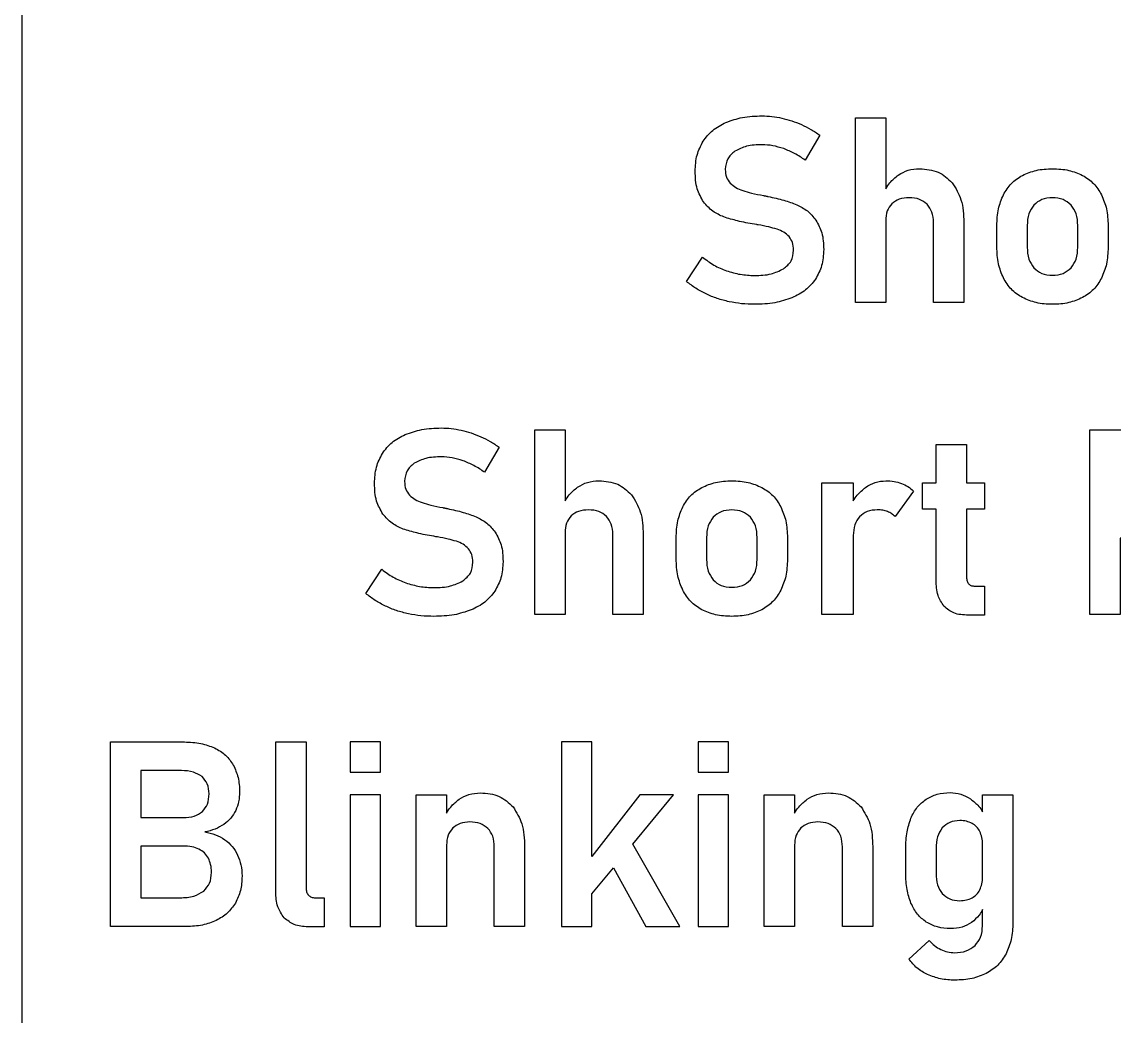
# Model space of a CAD drawing. Extents: x -56 to 56, y -81 to 81.
# Drawn here: x -55.68 to -30.53, y 34.9 to 57.79 of the extents above; entities that cross this region are included whole.
import ezdxf

# ---------------------------------------------------------------- set-up
doc = ezdxf.new("R2010")
doc.units = 0
doc.layers.get('0').update_dxf_attribs({"linetype": 'CONTINUOUS'})

msp = doc.modelspace()

# ---------------------------------------------------------------- linework, layer by layer
at = {"color": 7}
for points in [[(-55.677105, 69.950583), (-55.677105, -69.92617)], [(-35.78886, 53.209499), (-35.78886, 51.327108), (-36.48745, 51.327108), (-36.48745, 55.577106), (-35.78886, 55.577106), (-35.78886, 53.945374)], [(-37.302959, 55.176661), (-37.642024, 54.600835)], [(-40.176241, 54.343612), (-40.176241, 54.346547)], [(-39.483496, 54.393303), (-39.483496, 54.390368)], [(-38.761523, 53.118889), (-38.814135, 53.127666)], [(-33.991231, 53.16858), (-33.991231, 51.327108), (-34.689821, 51.327108), (-34.689821, 53.165656)], [(-33.23126, 52.604446), (-33.23126, 53.098428)], [(-32.53267, 53.098428), (-32.53267, 52.595677)], [(-31.369327, 52.595677), (-31.369327, 53.098428)], [(-30.670737, 53.098428), (-30.670737, 52.595677)], [(-40.377926, 51.809397), (-40.006707, 52.367684)], [(-37.910937, 52.528449), (-37.910937, 52.531384)], [(-37.218194, 52.54891), (-37.218194, 52.543068)], [(-43.170825, 46.024838), (-43.170825, 44.142444), (-43.869415, 44.142444), (-43.869415, 48.392443), (-43.170825, 48.392443), (-43.170825, 46.760707)], [(-28.931943, 45.948757), (-27.933373, 44.142444), (-28.772268, 44.142444), (-29.704899, 45.896227), (-30.391594, 45.896227), (-30.391594, 44.142444), (-31.090184, 44.142444), (-31.090184, 48.395366), (-29.315938, 48.395366)], [(-34.629903, 44.931645), (-34.629903, 46.565587), (-34.942659, 46.565587), (-34.942659, 47.176488), (-34.629903, 47.176488), (-34.629903, 48.059226), (-33.931312, 48.059226), (-33.931312, 47.176488), (-33.516248, 47.176488), (-33.516248, 46.565587), (-33.931312, 46.565587), (-33.931312, 45.028105)], [(-44.684922, 47.991997), (-45.023986, 47.416171)], [(-47.558204, 47.158951), (-47.558204, 47.161886)], [(-46.865458, 47.208642), (-46.865458, 47.205707)], [(-36.535679, 45.960531), (-36.535679, 44.142444), (-37.263499, 44.142444), (-37.263499, 47.176488), (-36.535679, 47.176488), (-36.535679, 46.756017)], [(-35.147267, 46.983572), (-35.574021, 46.396056)], [(-46.143486, 45.934228), (-46.1961, 45.943005)], [(-41.373196, 45.983916), (-41.373196, 44.142444), (-42.071787, 44.142444), (-42.071787, 45.980992)], [(-40.613223, 45.419785), (-40.613223, 45.913767)], [(-39.914635, 45.913767), (-39.914635, 45.411013)], [(-38.75129, 45.411013), (-38.75129, 45.913767)], [(-38.0527, 45.913767), (-38.0527, 45.411013)], [(-45.292902, 45.343785), (-45.292902, 45.34672)], [(-44.600156, 45.364246), (-44.600156, 45.358404)], [(-47.759888, 44.624734), (-47.38867, 45.183023)], [(-33.758855, 44.797188), (-33.516248, 44.797188), (-33.516248, 44.127831), (-33.89039, 44.127831)], [(-51.885664, 36.95778), (-53.639446, 36.95778), (-53.639446, 41.207784), (-51.935355, 41.207784)], [(-49.833739, 37.755755), (-49.833739, 41.207784), (-49.135149, 41.207784), (-49.135149, 37.85221)], [(-52.002583, 40.547193), (-52.940856, 40.547193), (-52.940856, 39.465692), (-51.961661, 39.465692)], [(-45.89942, 38.834332), (-45.89942, 36.95778), (-46.59801, 36.95778), (-46.59801, 39.991824), (-45.89942, 39.991824), (-45.89942, 39.571384)], [(-37.887554, 38.834332), (-37.887554, 36.95778), (-38.586145, 36.95778), (-38.586145, 39.991824), (-37.887554, 39.991824), (-37.887554, 39.571384)], [(-33.561556, 39.601861), (-33.561556, 39.991824), (-32.862966, 39.991824), (-32.862966, 37.048396)], [(-51.961661, 38.810947), (-52.940856, 38.810947), (-52.940856, 37.621296), (-52.034736, 37.621296)], [(-44.101791, 38.799255), (-44.101791, 36.95778), (-44.800382, 36.95778), (-44.800382, 38.796331)], [(-36.089926, 38.799255), (-36.089926, 36.95778), (-36.788516, 36.95778), (-36.788516, 38.796331)], [(-35.329955, 38.182503), (-35.329955, 38.761256)], [(-34.631365, 38.755409), (-34.631365, 38.182503)], [(-33.561556, 38.100665), (-33.561556, 38.848946)], [(-51.312761, 38.202964), (-51.312761, 38.211742)], [(-50.608326, 38.124049), (-50.608326, 38.115272)], [(-48.921772, 37.621296), (-48.714239, 37.621296), (-48.714239, 36.951935), (-49.094226, 36.951935)], [(-33.561556, 36.97532), (-33.561556, 37.347955)], [(-35.256882, 36.209499), (-34.786282, 36.639177)]]:
    msp.add_lwpolyline(points, dxfattribs=at)
for points in [[(-47.422288, 40.509194), (-47.422288, 41.207784), (-48.120879, 41.207784), (-48.120879, 40.509194), (-47.422288, 40.509194), (-47.422288, 40.509194)], [(-40.526998, 36.95778), (-41.612436, 38.85393), (-40.676068, 39.991824), (-41.450655, 39.991824), (-42.555538, 38.572193), (-42.555538, 41.207784), (-43.254128, 41.207784), (-43.254128, 36.95778), (-42.555538, 36.95778), (-42.555538, 37.707851), (-42.057642, 38.312907), (-41.313275, 36.95778), (-40.526998, 36.95778), (-40.526998, 36.95778)], [(-39.410423, 40.509194), (-39.410423, 41.207784), (-40.109013, 41.207784), (-40.109013, 40.509194), (-39.410423, 40.509194), (-39.410423, 40.509194)], [(-47.422288, 36.95778), (-47.422288, 39.991824), (-48.120879, 39.991824), (-48.120879, 36.95778), (-47.422288, 36.95778), (-47.422288, 36.95778)], [(-39.410423, 36.95778), (-39.410423, 39.991824), (-40.109013, 39.991824), (-40.109013, 36.95778), (-39.410423, 36.95778), (-39.410423, 36.95778)]]:
    msp.add_lwpolyline(points, close=True, dxfattribs=at)
for points in [[(-39.468879, 55.47188), (-39.343367, 55.515308), (-39.217854, 55.558736), (-39.088895, 55.583682)], [(-39.088895, 55.583682), (-38.941838, 55.612127), (-38.790296, 55.616541), (-38.638757, 55.620952)], [(-38.638757, 55.620952), (-38.562407, 55.618695), (-38.48606, 55.61655), (-38.410402, 55.608168)], [(-38.410402, 55.608168), (-38.333564, 55.599645), (-38.257438, 55.584715), (-38.181311, 55.569802)], [(-39.772869, 55.288466), (-39.683402, 55.363811), (-39.576141, 55.417846), (-39.468879, 55.47188)], [(-38.181311, 55.5698), (-38.104837, 55.550665), (-38.028364, 55.531542), (-37.953688, 55.506957)], [(-37.953688, 55.506957), (-37.87779, 55.481981), (-37.803751, 55.451348), (-37.729713, 55.420727)], [(-37.729713, 55.420727), (-37.656098, 55.385867), (-37.582483, 55.351007), (-37.51195, 55.310753)], [(-39.995015, 55.036357), (-39.92628, 55.126756), (-39.857545, 55.217154), (-39.772869, 55.288466)], [(-37.51195, 55.310753), (-37.440159, 55.26978), (-37.371559, 55.223219), (-37.302959, 55.176661)], [(-40.130933, 54.720675), (-40.100668, 54.829963), (-40.047841, 54.93316), (-39.995015, 55.036357)], [(-38.99463, 54.920536), (-39.086592, 54.895672), (-39.173971, 54.852755), (-39.26135, 54.809829)], [(-38.638757, 54.957437), (-38.759725, 54.954389), (-38.880694, 54.951341), (-38.99463, 54.920536)], [(-38.391036, 54.934785), (-38.472384, 54.949179), (-38.555569, 54.953299), (-38.638757, 54.957448)], [(-38.13893, 54.866826), (-38.22229, 54.893242), (-38.30565, 54.919675), (-38.391036, 54.934785)], [(-37.887552, 54.755024), (-37.96836, 54.797891), (-38.053645, 54.832359), (-38.13893, 54.866826)], [(-40.176241, 54.346536), (-40.170173, 54.473688), (-40.164106, 54.600843), (-40.130933, 54.720675)], [(-39.427957, 54.63189), (-39.465165, 54.562348), (-39.474332, 54.477825), (-39.483496, 54.393303)], [(-39.26135, 54.809829), (-39.326143, 54.755459), (-39.390935, 54.701091), (-39.427957, 54.63189)], [(-37.642024, 54.600835), (-37.722209, 54.65534), (-37.802394, 54.709846), (-37.887552, 54.755024)], [(-40.128009, 53.939512), (-40.167614, 54.067347), (-40.171926, 54.205481), (-40.176241, 54.343612)], [(-39.483496, 54.390382), (-39.47994, 54.32805), (-39.476355, 54.265721), (-39.454633, 54.210253)], [(-35.500945, 54.260308), (-35.427121, 54.3025), (-35.353295, 54.344693), (-35.274052, 54.368826)], [(-35.274052, 54.368826), (-35.190501, 54.394254), (-35.100923, 54.399633), (-35.011349, 54.404995)], [(-35.011349, 54.404995), (-34.860089, 54.394101), (-34.708829, 54.383208), (-34.57875, 54.324249)], [(-34.57875, 54.324249), (-34.459757, 54.270313), (-34.35849, 54.176161), (-34.257223, 54.082009)], [(-32.642282, 54.25154), (-32.538145, 54.296261), (-32.434011, 54.340981), (-32.325505, 54.366633)], [(-32.325505, 54.366633), (-32.204304, 54.395281), (-32.077652, 54.400138), (-31.950999, 54.404995)], [(-31.950999, 54.404995), (-31.823716, 54.400226), (-31.696434, 54.395456), (-31.574664, 54.366633)], [(-31.574664, 54.366633), (-31.466282, 54.340979), (-31.362269, 54.296258), (-31.258253, 54.25154)], [(-39.454633, 54.210253), (-39.435329, 54.160969), (-39.401682, 54.117103), (-39.368039, 54.073237)], [(-39.368039, 54.073237), (-39.326676, 54.037048), (-39.285311, 54.000859), (-39.239063, 53.97276)], [(-35.78886, 53.945374), (-35.759839, 53.993563), (-35.728752, 54.04002), (-35.692769, 54.082373)], [(-35.692769, 54.082373), (-35.636739, 54.148317), (-35.568842, 54.204313), (-35.500945, 54.260308)], [(-34.257223, 54.082009), (-34.179818, 53.955426), (-34.102413, 53.828847), (-34.057728, 53.692155)], [(-32.895848, 54.063007), (-32.82293, 54.13724), (-32.732605, 54.19439), (-32.642282, 54.25154)], [(-31.258253, 54.25154), (-31.168329, 54.194339), (-31.078404, 54.137138), (-31.005783, 54.063007)], [(-39.983323, 53.639179), (-40.039445, 53.736986), (-40.095568, 53.834793), (-40.128009, 53.939512)], [(-39.239063, 53.97276), (-39.190631, 53.943339), (-39.136839, 53.922793), (-39.083048, 53.902244)], [(-39.083048, 53.902244), (-39.015309, 53.882602), (-38.947567, 53.862942), (-38.879173, 53.845975)], [(-38.879173, 53.845975), (-38.789074, 53.823623), (-38.69784, 53.805939), (-38.606603, 53.788249)], [(-33.080726, 53.804327), (-33.024976, 53.896318), (-32.969225, 53.988311), (-32.895848, 54.063007)], [(-31.005783, 54.063007), (-30.932549, 53.988257), (-30.876909, 53.896292), (-30.821272, 53.804327)], [(-39.769948, 53.428724), (-39.849843, 53.486906), (-39.916583, 53.563042), (-39.983323, 53.639179)], [(-38.606603, 53.788249), (-38.602849, 53.787403), (-38.599068, 53.786556), (-38.595286, 53.785709)], [(-38.595286, 53.785709), (-38.591758, 53.785145), (-38.58823, 53.78458), (-38.584703, 53.784016)], [(-38.584683, 53.783866), (-38.581127, 53.783302), (-38.577599, 53.782737), (-38.574099, 53.782173)], [(-38.574099, 53.782173), (-38.570289, 53.781326), (-38.566536, 53.78048), (-38.562782, 53.779633)], [(-38.56276, 53.779481), (-38.557031, 53.778352), (-38.551273, 53.777505), (-38.545572, 53.776179)], [(-38.545572, 53.776179), (-38.540069, 53.77505), (-38.534594, 53.773639), (-38.529119, 53.772171)], [(-38.529144, 53.772174), (-38.523669, 53.770763), (-38.518222, 53.769352), (-38.512719, 53.768166)], [(-38.512719, 53.768166), (-38.507018, 53.767037), (-38.501289, 53.765909), (-38.495532, 53.764864)], [(-38.495532, 53.764864), (-38.373939, 53.739097), (-38.252344, 53.713328), (-38.133449, 53.678273)], [(-38.133449, 53.678273), (-38.033153, 53.648699), (-37.934776, 53.612515), (-37.836402, 53.576334)], [(-37.836402, 53.576334), (-37.751461, 53.533552), (-37.666524, 53.490767), (-37.593795, 53.432742)], [(-35.648559, 53.598257), (-35.689427, 53.545149), (-35.730296, 53.49204), (-35.753785, 53.432375)], [(-35.479025, 53.701288), (-35.539643, 53.678287), (-35.594101, 53.638265), (-35.648559, 53.598257)], [(-35.251034, 53.735635), (-35.329805, 53.731825), (-35.408576, 53.728043), (-35.479025, 53.701288)], [(-35.012811, 53.698367), (-35.086076, 53.727134), (-35.168555, 53.731384), (-35.251034, 53.735635)], [(-34.835973, 53.586565), (-34.892607, 53.629985), (-34.94924, 53.673405), (-35.012811, 53.698367)], [(-34.726361, 53.406801), (-34.750829, 53.47111), (-34.793405, 53.528836), (-34.835973, 53.586565)], [(-34.057728, 53.692155), (-34.003877, 53.527419), (-33.997556, 53.348), (-33.991231, 53.16858)], [(-33.193626, 53.480971), (-33.168452, 53.591504), (-33.124592, 53.697916), (-33.080726, 53.804327)], [(-32.380676, 53.569025), (-32.424929, 53.50417), (-32.469181, 53.439313), (-32.494672, 53.368071)], [(-32.197257, 53.693981), (-32.263952, 53.666126), (-32.322313, 53.617573), (-32.380676, 53.569025)], [(-31.950999, 53.735635), (-32.036602, 53.73047), (-32.122206, 53.725333), (-32.197257, 53.693981)], [(-31.704737, 53.693984), (-31.779791, 53.725336), (-31.865395, 53.730484), (-31.950999, 53.735635)], [(-31.521321, 53.569025), (-31.579685, 53.617575), (-31.638045, 53.666123), (-31.704737, 53.693984)], [(-31.407329, 53.368071), (-31.432813, 53.439313), (-31.477071, 53.50417), (-31.521321, 53.569025)], [(-30.821272, 53.804327), (-30.777403, 53.697916), (-30.733537, 53.591504), (-30.708371, 53.480971)], [(-39.515649, 53.294267), (-39.604456, 53.333572), (-39.693263, 53.37288), (-39.769948, 53.428724)], [(-37.593795, 53.432742), (-37.51891, 53.372999), (-37.456971, 53.297095), (-37.395034, 53.221191)], [(-35.753785, 53.432375), (-35.780766, 53.363849), (-35.78481, 53.286675), (-35.78886, 53.209499)], [(-34.689821, 53.165656), (-34.693914, 53.248982), (-34.698006, 53.332305), (-34.726361, 53.406801)], [(-33.23126, 53.098428), (-33.226575, 53.227674), (-33.221862, 53.356918), (-33.193626, 53.480971)], [(-32.494672, 53.368071), (-32.524714, 53.284102), (-32.528693, 53.191265), (-32.53267, 53.098428)], [(-31.369327, 53.098428), (-31.373307, 53.191267), (-31.377286, 53.284104), (-31.407329, 53.368071)], [(-30.708371, 53.480971), (-30.680124, 53.356918), (-30.67543, 53.227674), (-30.670737, 53.098428)], [(-39.202891, 53.204385), (-39.30812, 53.230293), (-39.411885, 53.262289), (-39.515649, 53.294267)], [(-38.814135, 53.127657), (-38.944446, 53.150235), (-39.074753, 53.172821), (-39.202891, 53.204385)], [(-38.75276, 53.116814), (-38.755724, 53.117379), (-38.75863, 53.118225), (-38.761537, 53.119072)], [(-38.743983, 53.115968), (-38.746918, 53.116095), (-38.749853, 53.116225), (-38.75276, 53.116814)], [(-38.735223, 53.115302), (-38.738102, 53.115866), (-38.741037, 53.115866), (-38.744, 53.116148)], [(-38.726446, 53.113044), (-38.729353, 53.113891), (-38.73226, 53.114737), (-38.735223, 53.115302)], [(-38.48457, 53.064448), (-38.564518, 53.083526), (-38.645482, 53.098286), (-38.726446, 53.113044)], [(-38.290923, 53.0122), (-38.355247, 53.030573), (-38.419574, 53.048937), (-38.48457, 53.064448)], [(-37.395034, 53.221191), (-37.343568, 53.126269), (-37.292102, 53.031343), (-37.262404, 52.930356)], [(-38.137468, 52.942779), (-38.184559, 52.972432), (-38.237741, 52.992315), (-38.290923, 53.0122)], [(-38.016163, 52.842667), (-38.054828, 52.878878), (-38.093492, 52.915088), (-38.137468, 52.942779)], [(-37.93724, 52.707115), (-37.95485, 52.755358), (-37.985502, 52.799012), (-38.01616, 52.842667)], [(-37.262404, 52.930356), (-37.226725, 52.80904), (-37.222461, 52.678975), (-37.218194, 52.54891)], [(-37.910937, 52.53137), (-37.914126, 52.591915), (-37.917287, 52.65246), (-37.93724, 52.707115)], [(-33.193626, 52.216788), (-33.221967, 52.342563), (-33.226612, 52.473506), (-33.23126, 52.604446)], [(-32.53267, 52.595677), (-32.528606, 52.502651), (-32.524542, 52.409622), (-32.494672, 52.325302)], [(-31.407329, 52.325302), (-31.377464, 52.409622), (-31.373397, 52.502651), (-31.369327, 52.595677)], [(-30.670737, 52.595677), (-30.675366, 52.465694), (-30.680022, 52.335711), (-30.708371, 52.21094)], [(-40.006707, 52.367684), (-39.922075, 52.303419), (-39.837439, 52.239154), (-39.745833, 52.187191)], [(-37.969763, 52.28219), (-37.930751, 52.353669), (-37.920845, 52.441059), (-37.910937, 52.528449)], [(-37.218194, 52.543062), (-37.224572, 52.417575), (-37.230922, 52.292088), (-37.264961, 52.174404)], [(-32.494672, 52.325302), (-32.469187, 52.253361), (-32.424934, 52.187759), (-32.380676, 52.122153)], [(-31.521321, 52.122153), (-31.477066, 52.187759), (-31.432808, 52.253361), (-31.407329, 52.325302)], [(-39.745833, 52.187191), (-39.653379, 52.134749), (-39.553823, 52.09484), (-39.454266, 52.054928)], [(-39.454266, 52.054928), (-39.350041, 52.023384), (-39.245817, 51.99184), (-39.139314, 51.973812)], [(-38.429398, 51.984776), (-38.331961, 52.010373), (-38.239099, 52.054578), (-38.146236, 52.098774)], [(-38.146236, 52.098774), (-38.077608, 52.154552), (-38.008978, 52.210331), (-37.969763, 52.28219)], [(-37.264961, 52.174404), (-37.296194, 52.066378), (-37.350728, 51.964924), (-37.405262, 51.863474)], [(-33.080726, 51.88978), (-33.124589, 51.997425), (-33.168455, 52.105067), (-33.193626, 52.216788)], [(-32.380676, 52.122153), (-32.322409, 52.07275), (-32.264141, 52.023347), (-32.197257, 51.995006)], [(-31.704737, 51.995006), (-31.637856, 52.023347), (-31.579589, 52.07275), (-31.521321, 52.122153)], [(-30.708371, 52.21094), (-30.733546, 52.100174), (-30.777406, 51.993516), (-30.821272, 51.886856)], [(-40.162723, 51.652654), (-40.237365, 51.700341), (-40.307647, 51.754869), (-40.377926, 51.809397)], [(-39.139314, 51.973812), (-39.030554, 51.955411), (-38.919424, 51.951093), (-38.80829, 51.946775)], [(-38.80829, 51.946777), (-38.67962, 51.949797), (-38.550949, 51.952817), (-38.429398, 51.984776)], [(-37.405262, 51.863474), (-37.476659, 51.774187), (-37.548055, 51.684903), (-37.634717, 51.614656)], [(-32.895848, 51.628541), (-32.969372, 51.704049), (-33.025049, 51.796915), (-33.080726, 51.88978)], [(-32.197257, 51.995006), (-32.122372, 51.963273), (-32.036684, 51.957948), (-31.950999, 51.952622)], [(-31.950999, 51.952622), (-31.86531, 51.957956), (-31.779625, 51.963262), (-31.704737, 51.995006)], [(-30.821272, 51.886856), (-30.876937, 51.794815), (-30.932605, 51.702777), (-31.005783, 51.627807)], [(-39.926325, 51.521486), (-40.006626, 51.562856), (-40.086923, 51.604227), (-40.162723, 51.652654)], [(-37.634717, 51.614656), (-37.727732, 51.53926), (-37.838335, 51.485796), (-37.948935, 51.432334)], [(-32.642282, 51.438179), (-32.732641, 51.495956), (-32.823003, 51.553729), (-32.895848, 51.628541)], [(-31.005783, 51.627807), (-31.078435, 51.553379), (-31.168343, 51.495781), (-31.258253, 51.438179)], [(-39.6702, 51.417721), (-39.75731, 51.447162), (-39.841819, 51.484322), (-39.926325, 51.521486)], [(-39.395806, 51.343183), (-39.488189, 51.365309), (-39.580572, 51.387427), (-39.6702, 51.417721)], [(-39.107164, 51.298248), (-39.20389, 51.308238), (-39.299848, 51.325708), (-39.395806, 51.343189)], [(-38.80829, 51.283262), (-38.908183, 51.28552), (-39.008075, 51.288003), (-39.107164, 51.298248)], [(-38.342076, 51.320532), (-38.494572, 51.291982), (-38.651431, 51.287622), (-38.80829, 51.283262)], [(-37.948935, 51.432334), (-38.078873, 51.388909), (-38.208808, 51.345483), (-38.342076, 51.320532)], [(-32.325505, 51.321991), (-32.434064, 51.347871), (-32.538173, 51.393032), (-32.642282, 51.438179)], [(-31.950999, 51.283262), (-32.077683, 51.288172), (-32.204366, 51.293111), (-32.325505, 51.321991)], [(-31.574664, 51.321991), (-31.696372, 51.292919), (-31.823685, 51.288091), (-31.950999, 51.283262)], [(-31.258253, 51.438179), (-31.362241, 51.393035), (-31.466228, 51.347891), (-31.574664, 51.321991)], [(-47.154832, 48.103803), (-47.065365, 48.179147), (-46.958106, 48.233182), (-46.850845, 48.287219)], [(-46.850845, 48.287219), (-46.725332, 48.330647), (-46.599819, 48.374076), (-46.470858, 48.399021)], [(-46.470858, 48.399021), (-46.3238, 48.427469), (-46.172261, 48.431877), (-46.020722, 48.436289)], [(-46.020722, 48.436289), (-45.944372, 48.434031), (-45.868023, 48.431886), (-45.792365, 48.423504)], [(-45.792365, 48.423504), (-45.715527, 48.414981), (-45.6394, 48.400051), (-45.563276, 48.385139)], [(-45.563276, 48.385136), (-45.4868, 48.366001), (-45.410326, 48.346878), (-45.33565, 48.322293)], [(-45.33565, 48.322293), (-45.259755, 48.297317), (-45.185717, 48.266687), (-45.111678, 48.236066)], [(-47.37698, 47.851694), (-47.308242, 47.942092), (-47.239507, 48.032494), (-47.154832, 48.103803)], [(-45.111678, 48.236066), (-45.038064, 48.201203), (-44.964449, 48.166343), (-44.893916, 48.12609)], [(-44.893916, 48.12609), (-44.822124, 48.085117), (-44.753522, 48.038558), (-44.684922, 47.991997)], [(-47.512899, 47.536014), (-47.482633, 47.645299), (-47.429807, 47.748496), (-47.37698, 47.851694)], [(-47.558204, 47.161872), (-47.552136, 47.289027), (-47.546096, 47.416179), (-47.512899, 47.536014)], [(-46.643313, 47.625165), (-46.708105, 47.570798), (-46.772898, 47.51643), (-46.809922, 47.447232)], [(-46.376593, 47.735872), (-46.468555, 47.711009), (-46.555934, 47.668091), (-46.643313, 47.625165)], [(-46.020722, 47.772776), (-46.141691, 47.769728), (-46.26266, 47.766651), (-46.376593, 47.735872)], [(-45.772999, 47.750122), (-45.854346, 47.764515), (-45.937534, 47.768636), (-46.020722, 47.772784)], [(-45.520892, 47.682163), (-45.604252, 47.708579), (-45.687612, 47.735012), (-45.772999, 47.750122)], [(-45.269517, 47.57036), (-45.350326, 47.613227), (-45.43561, 47.647695), (-45.520892, 47.682163)], [(-45.023986, 47.416171), (-45.104174, 47.470677), (-45.184359, 47.525185), (-45.269517, 47.57036)], [(-46.809922, 47.447232), (-46.847131, 47.377687), (-46.856294, 47.293164), (-46.865458, 47.208642)], [(-47.509975, 46.754848), (-47.549579, 46.882686), (-47.553891, 47.020817), (-47.558204, 47.158951)], [(-46.865458, 47.205718), (-46.861902, 47.143386), (-46.858318, 47.081058), (-46.836595, 47.02559)], [(-46.836595, 47.02559), (-46.817291, 46.976308), (-46.783645, 46.932442), (-46.750001, 46.888576)], [(-43.074731, 46.897709), (-43.018704, 46.963656), (-42.950807, 47.019649), (-42.88291, 47.075647)], [(-42.88291, 47.075647), (-42.809084, 47.117837), (-42.73526, 47.160029), (-42.656015, 47.184159)], [(-42.656015, 47.184159), (-42.572463, 47.209615), (-42.482889, 47.214966), (-42.393314, 47.220334)], [(-42.393314, 47.220334), (-42.242051, 47.20944), (-42.090792, 47.198547), (-41.960713, 47.139588)], [(-41.960713, 47.139588), (-41.841722, 47.085655), (-41.740455, 46.9915), (-41.639188, 46.897345)], [(-40.277813, 46.878346), (-40.204892, 46.952576), (-40.11457, 47.009726), (-40.024245, 47.066876)], [(-40.024245, 47.066876), (-39.920108, 47.111597), (-39.815973, 47.156318), (-39.707467, 47.181966)], [(-39.707467, 47.181966), (-39.586267, 47.210617), (-39.459614, 47.215474), (-39.332961, 47.220334)], [(-39.332961, 47.220334), (-39.205679, 47.215565), (-39.078397, 47.210795), (-38.956629, 47.181972)], [(-38.956629, 47.181972), (-38.848247, 47.156318), (-38.744231, 47.111594), (-38.640218, 47.066876)], [(-38.640218, 47.066876), (-38.550294, 47.009675), (-38.46037, 46.952474), (-38.387745, 46.878346)], [(-36.443604, 46.88894), (-36.387806, 46.955847), (-36.319979, 47.012822), (-36.25215, 47.0698)], [(-36.25215, 47.0698), (-36.180372, 47.113705), (-36.108592, 47.15761), (-36.030735, 47.1827)], [(-36.030735, 47.1827), (-35.953601, 47.207564), (-35.870498, 47.213945), (-35.787398, 47.220334)], [(-35.787398, 47.220334), (-35.723816, 47.218359), (-35.660237, 47.216129), (-35.598134, 47.205348)], [(-35.598134, 47.205348), (-35.540532, 47.195358), (-35.484201, 47.177888), (-35.427869, 47.160407)], [(-35.427869, 47.160413), (-35.376115, 47.138174), (-35.324361, 47.115963), (-35.277338, 47.086242)], [(-35.277338, 47.086242), (-35.230903, 47.056894), (-35.189087, 47.020233), (-35.147267, 46.983572)], [(-46.750001, 46.888576), (-46.708639, 46.852384), (-46.667276, 46.816195), (-46.621025, 46.7881)], [(-46.621025, 46.7881), (-46.572593, 46.758675), (-46.518805, 46.738129), (-46.465013, 46.717581)], [(-43.170825, 46.760707), (-43.141801, 46.808899), (-43.110714, 46.855356), (-43.074731, 46.897709)], [(-41.639188, 46.897345), (-41.561783, 46.770765), (-41.484378, 46.644186), (-41.439694, 46.507494)], [(-40.462691, 46.619664), (-40.406938, 46.711657), (-40.351188, 46.803647), (-40.277813, 46.878346)], [(-38.387745, 46.878346), (-38.314514, 46.803594), (-38.258874, 46.711629), (-38.203234, 46.619664)], [(-36.535679, 46.756017), (-36.507824, 46.802671), (-36.478004, 46.847694), (-36.443604, 46.88894)], [(-47.365288, 46.454516), (-47.421411, 46.552323), (-47.477533, 46.650132), (-47.509975, 46.754848)], [(-46.465013, 46.717581), (-46.397271, 46.697938), (-46.329529, 46.678281), (-46.261136, 46.661314)], [(-46.261136, 46.661314), (-46.171036, 46.638962), (-46.079802, 46.621275), (-45.988568, 46.603585)], [(-45.988568, 46.603585), (-45.984815, 46.602739), (-45.981033, 46.601892), (-45.977251, 46.601045)], [(-45.977251, 46.601045), (-45.973723, 46.600481), (-45.970196, 46.599917), (-45.966668, 46.599352)], [(-45.966645, 46.599203), (-45.963118, 46.598638), (-45.959562, 46.598074), (-45.956062, 46.597509)], [(-45.956062, 46.597509), (-45.952252, 46.596663), (-45.948498, 46.595816), (-45.944745, 46.594969)], [(-45.944725, 46.594817), (-45.938996, 46.593688), (-45.933239, 46.592841), (-45.927538, 46.591515)], [(-45.927538, 46.591515), (-45.922034, 46.590386), (-45.916559, 46.588975), (-45.911084, 46.587507)], [(-45.91111, 46.58751), (-45.905634, 46.586099), (-45.900188, 46.584688), (-45.894656, 46.583503)], [(-45.894656, 46.583503), (-45.888955, 46.582374), (-45.883226, 46.581245), (-45.877497, 46.580201)], [(-45.877497, 46.580203), (-45.755901, 46.554436), (-45.634309, 46.528667), (-45.515414, 46.493609)], [(-42.632997, 46.550974), (-42.711768, 46.547164), (-42.790539, 46.543382), (-42.86099, 46.516627)], [(-42.394773, 46.513706), (-42.468038, 46.542473), (-42.550517, 46.546723), (-42.632997, 46.550974)], [(-40.575591, 46.296308), (-40.550417, 46.406843), (-40.506557, 46.513252), (-40.462691, 46.619664)], [(-39.332961, 46.550974), (-39.418565, 46.545837), (-39.504168, 46.540673), (-39.579223, 46.50932)], [(-39.086703, 46.50932), (-39.161754, 46.540673), (-39.247358, 46.545823), (-39.332961, 46.550974)], [(-38.203234, 46.619664), (-38.159368, 46.513252), (-38.115502, 46.406843), (-38.090334, 46.296308)], [(-35.983237, 46.550974), (-36.064337, 46.546148), (-36.145433, 46.54135), (-36.216709, 46.511877)], [(-35.856819, 46.541107), (-35.898266, 46.548417), (-35.940752, 46.549687), (-35.983237, 46.550985)], [(-35.746476, 46.511513), (-35.782975, 46.523028), (-35.819478, 46.534514), (-35.856819, 46.541107)], [(-47.151911, 46.24406), (-47.231808, 46.302246), (-47.298548, 46.378381), (-47.365288, 46.454516)], [(-45.515414, 46.493609), (-45.415118, 46.464035), (-45.316741, 46.427854), (-45.218364, 46.39167)], [(-45.218364, 46.39167), (-45.133427, 46.348888), (-45.048486, 46.306106), (-44.975757, 46.248081)], [(-43.030521, 46.413593), (-43.07139, 46.360488), (-43.112258, 46.307379), (-43.135748, 46.247717)], [(-42.86099, 46.516627), (-42.921609, 46.493598), (-42.976063, 46.453601), (-43.030521, 46.413593)], [(-42.217935, 46.401901), (-42.274569, 46.445324), (-42.331203, 46.488744), (-42.394773, 46.513706)], [(-42.108323, 46.22214), (-42.132792, 46.286447), (-42.175368, 46.344172), (-42.217935, 46.401901)], [(-41.439694, 46.507494), (-41.385843, 46.342759), (-41.379518, 46.163336), (-41.373196, 45.983916)], [(-40.613223, 45.913767), (-40.608538, 46.04301), (-40.603825, 46.172257), (-40.575591, 46.296308)], [(-39.762639, 46.384364), (-39.806891, 46.319506), (-39.851144, 46.254652), (-39.876634, 46.18341)], [(-39.579223, 46.50932), (-39.645915, 46.481465), (-39.704278, 46.432912), (-39.762639, 46.384364)], [(-38.903286, 46.384364), (-38.961647, 46.432912), (-39.020008, 46.481462), (-39.086703, 46.50932)], [(-38.789288, 46.18341), (-38.814773, 46.254652), (-38.859031, 46.319506), (-38.903286, 46.384364)], [(-38.090334, 46.296308), (-38.062086, 46.172257), (-38.057393, 46.04301), (-38.0527, 45.913767)], [(-36.390992, 46.394594), (-36.433131, 46.334444), (-36.475272, 46.274291), (-36.499506, 46.20789)], [(-36.216709, 46.511877), (-36.27996, 46.485715), (-36.335476, 46.440159), (-36.390992, 46.394594)], [(-35.65221, 46.462917), (-35.681322, 46.48256), (-35.713899, 46.497032), (-35.746476, 46.511513)], [(-35.574021, 46.396056), (-35.598997, 46.41996), (-35.623971, 46.443867), (-35.65221, 46.462917)], [(-46.897612, 46.109606), (-46.986419, 46.148911), (-47.075225, 46.188216), (-47.151911, 46.24406)], [(-46.584853, 46.019724), (-46.690082, 46.04566), (-46.793847, 46.077625), (-46.897612, 46.109606)], [(-46.1961, 45.942996), (-46.326408, 45.965574), (-46.456719, 45.98816), (-46.584853, 46.019724)], [(-44.975757, 46.248081), (-44.900873, 46.188335), (-44.838936, 46.112434), (-44.776997, 46.03653)], [(-44.776997, 46.03653), (-44.725531, 45.941605), (-44.674068, 45.846682), (-44.644366, 45.745695)], [(-43.135748, 46.247717), (-43.162728, 46.179188), (-43.166775, 46.102015), (-43.170825, 46.024838)], [(-42.071787, 45.980992), (-42.075879, 46.064318), (-42.079971, 46.147644), (-42.108323, 46.22214)], [(-39.876634, 46.18341), (-39.906679, 46.099441), (-39.910656, 46.006604), (-39.914635, 45.913767)], [(-38.75129, 45.913767), (-38.755269, 46.006604), (-38.759249, 46.099441), (-38.789288, 46.18341)], [(-36.499506, 46.20789), (-36.527559, 46.131021), (-36.531618, 46.045776), (-36.535679, 45.960531)], [(-46.134726, 45.932151), (-46.137689, 45.932715), (-46.140596, 45.933562), (-46.143503, 45.934408)], [(-46.125948, 45.931304), (-46.128884, 45.931431), (-46.131819, 45.931558), (-46.134726, 45.932151)], [(-46.117188, 45.930638), (-46.120067, 45.931202), (-46.123002, 45.931202), (-46.125965, 45.931485)], [(-46.108411, 45.92838), (-46.111318, 45.929227), (-46.114225, 45.930073), (-46.117188, 45.930638)], [(-45.866535, 45.879787), (-45.946483, 45.898865), (-46.027447, 45.913623), (-46.108411, 45.92838)], [(-45.672886, 45.827536), (-45.737213, 45.845909), (-45.801537, 45.864273), (-45.866535, 45.879787)], [(-45.51943, 45.758113), (-45.566525, 45.787769), (-45.619707, 45.807651), (-45.672886, 45.827536)], [(-45.398128, 45.658006), (-45.436793, 45.694215), (-45.475457, 45.730424), (-45.51943, 45.758113)], [(-45.319205, 45.522454), (-45.336816, 45.570697), (-45.367465, 45.614351), (-45.398126, 45.658006)], [(-45.292902, 45.346709), (-45.296091, 45.407254), (-45.299252, 45.467799), (-45.319205, 45.522454)], [(-44.644366, 45.745695), (-44.608688, 45.624379), (-44.604424, 45.494311), (-44.600156, 45.364246)], [(-45.351725, 45.097526), (-45.312714, 45.169005), (-45.302808, 45.256395), (-45.292902, 45.343785)], [(-44.600156, 45.358401), (-44.606535, 45.232914), (-44.612913, 45.107427), (-44.646923, 44.98974)], [(-40.575588, 45.032124), (-40.603929, 45.157902), (-40.608577, 45.288842), (-40.613223, 45.419785)], [(-39.914635, 45.411013), (-39.910571, 45.317987), (-39.906507, 45.224961), (-39.876634, 45.140639)], [(-38.789291, 45.140639), (-38.759426, 45.224958), (-38.755357, 45.317987), (-38.75129, 45.411013)], [(-38.0527, 45.411013), (-38.057328, 45.28103), (-38.061985, 45.151047), (-38.090334, 45.026277)], [(-47.38867, 45.183023), (-47.304037, 45.118758), (-47.219402, 45.05449), (-47.127798, 45.00253)], [(-45.528202, 44.91411), (-45.459571, 44.969889), (-45.390943, 45.025667), (-45.351725, 45.097526)], [(-40.462691, 44.705116), (-40.506554, 44.812761), (-40.550417, 44.920407), (-40.575588, 45.032124)], [(-39.876634, 45.140639), (-39.851149, 45.068697), (-39.806897, 45.003095), (-39.762639, 44.937492)], [(-38.903286, 44.937492), (-38.859028, 45.003095), (-38.81477, 45.068697), (-38.789291, 45.140639)], [(-38.090334, 45.026277), (-38.115508, 44.91551), (-38.159371, 44.808853), (-38.203234, 44.702192)], [(-33.931312, 45.028105), (-33.930466, 44.994589), (-33.929619, 44.961075), (-33.920362, 44.929821)], [(-47.127798, 45.00253), (-47.035342, 44.950088), (-46.935785, 44.910176), (-46.836228, 44.870264)], [(-46.836228, 44.870264), (-46.732004, 44.83872), (-46.627779, 44.807176), (-46.52128, 44.789151)], [(-46.52128, 44.789151), (-46.41252, 44.77075), (-46.301386, 44.766432), (-46.190253, 44.762114)], [(-46.190253, 44.762114), (-46.061585, 44.765133), (-45.932914, 44.768153), (-45.811364, 44.800112)], [(-45.811364, 44.800112), (-45.713927, 44.82571), (-45.621064, 44.869917), (-45.528202, 44.91411)], [(-44.646923, 44.98974), (-44.678157, 44.881714), (-44.732691, 44.780261), (-44.787227, 44.67881)], [(-39.762639, 44.937492), (-39.704371, 44.888086), (-39.646106, 44.838681), (-39.579223, 44.81034)], [(-39.579223, 44.81034), (-39.504338, 44.77861), (-39.418649, 44.773284), (-39.332961, 44.767959)], [(-39.332961, 44.767959), (-39.247276, 44.773293), (-39.161587, 44.778627), (-39.086703, 44.810343)], [(-39.086703, 44.810343), (-39.019819, 44.838683), (-38.961551, 44.888086), (-38.903286, 44.937492)], [(-34.585329, 44.582716), (-34.622365, 44.691979), (-34.626132, 44.811813), (-34.629903, 44.931645)], [(-33.920362, 44.929821), (-33.912968, 44.904591), (-33.90024, 44.880856), (-33.887478, 44.857113)], [(-33.887466, 44.857113), (-33.870618, 44.839643), (-33.853797, 44.822173), (-33.833393, 44.812171)], [(-33.833393, 44.812171), (-33.811323, 44.801362), (-33.78509, 44.799274), (-33.758855, 44.797185)], [(-47.544685, 44.46799), (-47.61933, 44.515677), (-47.689609, 44.570205), (-47.759888, 44.624734)], [(-44.787227, 44.67881), (-44.858624, 44.589524), (-44.930018, 44.500237), (-45.01668, 44.429992)], [(-40.277813, 44.443874), (-40.351337, 44.519386), (-40.407014, 44.612251), (-40.462691, 44.705116)], [(-38.203234, 44.702192), (-38.258902, 44.610154), (-38.314568, 44.518113), (-38.387745, 44.443146)], [(-34.4516, 44.330977), (-34.503456, 44.412576), (-34.555314, 44.494175), (-34.585329, 44.582716)], [(-47.30829, 44.336822), (-47.388588, 44.378196), (-47.468886, 44.419566), (-47.544685, 44.46799)], [(-47.052165, 44.233057), (-47.139273, 44.262499), (-47.223782, 44.299662), (-47.30829, 44.336822)], [(-45.01668, 44.429992), (-45.109697, 44.354596), (-45.220297, 44.301132), (-45.3309, 44.247671)], [(-40.024245, 44.253515), (-40.114607, 44.311292), (-40.204969, 44.369066), (-40.277813, 44.443874)], [(-38.387745, 44.443146), (-38.460398, 44.368716), (-38.550308, 44.311117), (-38.640218, 44.253515)], [(-34.222148, 44.178616), (-34.305062, 44.212774), (-34.37833, 44.271874), (-34.4516, 44.330977)], [(-46.777769, 44.158522), (-46.870154, 44.180648), (-46.962537, 44.202763), (-47.052165, 44.233057)], [(-46.489126, 44.113584), (-46.585855, 44.123575), (-46.681811, 44.141044), (-46.777769, 44.158528)], [(-46.190253, 44.098598), (-46.290145, 44.100856), (-46.390041, 44.103339), (-46.489126, 44.113584)], [(-45.724039, 44.135865), (-45.876535, 44.107316), (-46.033394, 44.102958), (-46.190253, 44.098598)], [(-45.3309, 44.247671), (-45.460835, 44.204245), (-45.59077, 44.160817), (-45.724039, 44.135865)], [(-39.707467, 44.137327), (-39.81603, 44.163235), (-39.920136, 44.208368), (-40.024245, 44.253515)], [(-39.332961, 44.098598), (-39.459645, 44.103509), (-39.586329, 44.108448), (-39.707467, 44.137327)], [(-38.956629, 44.137327), (-39.078337, 44.108258), (-39.205651, 44.10343), (-39.332961, 44.098598)], [(-38.640218, 44.253515), (-38.744206, 44.208371), (-38.848194, 44.16323), (-38.956629, 44.137327)], [(-33.89039, 44.127831), (-34.005751, 44.132403), (-34.121113, 44.137003), (-34.222148, 44.178616)], [(-51.935355, 41.207784), (-51.807042, 41.203805), (-51.678727, 41.199798), (-51.555004, 41.173435)], [(-51.555004, 41.173435), (-51.447085, 41.150434), (-51.342654, 41.110421), (-51.238226, 41.070402)], [(-51.238226, 41.070402), (-51.149515, 41.020332), (-51.060804, 40.970263), (-50.988313, 40.902699)], [(-50.988313, 40.902699), (-50.91831, 40.837455), (-50.863429, 40.755899), (-50.808549, 40.674339)], [(-51.727822, 40.513213), (-51.814168, 40.541579), (-51.908374, 40.544384), (-52.002583, 40.547193)], [(-51.529062, 40.411274), (-51.593609, 40.4508), (-51.658156, 40.490325), (-51.727822, 40.513213)], [(-50.808549, 40.674339), (-50.766379, 40.581155), (-50.724206, 40.487968), (-50.700034, 40.390446)], [(-51.408488, 40.243567), (-51.435384, 40.305054), (-51.482224, 40.358163), (-51.529062, 40.411274)], [(-51.3683, 40.012285), (-51.373097, 40.092987), (-51.377923, 40.173686), (-51.408488, 40.243567)], [(-50.700034, 40.390446), (-50.673279, 40.282547), (-50.668575, 40.169339), (-50.663862, 40.056132)], [(-51.406298, 39.777719), (-51.376955, 39.849378), (-51.372626, 39.930831), (-51.3683, 40.012285)], [(-50.663862, 40.056132), (-50.667248, 39.980815), (-50.670607, 39.905498), (-50.686524, 39.832891)], [(-45.611505, 39.889519), (-45.537715, 39.93214), (-45.463926, 39.974761), (-45.38461, 39.999134)], [(-45.38461, 39.999134), (-45.301126, 40.024788), (-45.211517, 40.030229), (-45.121909, 40.03567)], [(-45.121909, 40.03567), (-44.970646, 40.024777), (-44.819387, 40.013883), (-44.68931, 39.954924)], [(-37.59964, 39.889519), (-37.525853, 39.93214), (-37.45206, 39.974761), (-37.372744, 39.999134)], [(-37.372744, 39.999134), (-37.28926, 40.024788), (-37.199652, 40.030229), (-37.110043, 40.03567)], [(-37.110043, 40.03567), (-36.958784, 40.024777), (-36.807521, 40.013883), (-36.677445, 39.954924)], [(-34.860817, 39.890984), (-34.778408, 39.934866), (-34.696002, 39.978752), (-34.608344, 40.003884)], [(-34.608344, 40.003884), (-34.512984, 40.031231), (-34.411412, 40.03637), (-34.309837, 40.041515)], [(-34.309837, 40.041515), (-34.226037, 40.035589), (-34.142237, 40.029662), (-34.063943, 40.00571)], [(-34.063943, 40.00571), (-33.985883, 39.981834), (-33.913293, 39.940065), (-33.840702, 39.898287)], [(-51.520293, 39.605993), (-51.476021, 39.660778), (-51.431749, 39.715563), (-51.406298, 39.777719)], [(-50.686524, 39.832891), (-50.701623, 39.76391), (-50.728059, 39.697376), (-50.754483, 39.63084)], [(-45.803326, 39.70976), (-45.747347, 39.776288), (-45.679428, 39.832902), (-45.611505, 39.889519)], [(-44.68931, 39.954924), (-44.570317, 39.900988), (-44.46905, 39.806833), (-44.367783, 39.712678)], [(-37.791461, 39.70976), (-37.735482, 39.776288), (-37.667562, 39.832902), (-37.59964, 39.889519)], [(-36.677445, 39.954924), (-36.558451, 39.900988), (-36.457184, 39.806833), (-36.355917, 39.712678)], [(-35.062866, 39.706105), (-35.005902, 39.776094), (-34.933359, 39.83354), (-34.860817, 39.890984)], [(-33.840702, 39.898287), (-33.772876, 39.844321), (-33.705052, 39.790352), (-33.649612, 39.725836)], [(-51.961661, 39.465692), (-51.873841, 39.46905), (-51.786022, 39.472408), (-51.706633, 39.500763)], [(-51.706633, 39.500763), (-51.640636, 39.524329), (-51.580463, 39.565161), (-51.520293, 39.605993)], [(-50.754475, 39.63084), (-50.788827, 39.569377), (-50.823176, 39.507912), (-50.867739, 39.455091)], [(-45.89942, 39.571384), (-45.87043, 39.620033), (-45.839349, 39.66695), (-45.803326, 39.70976)], [(-44.367783, 39.712678), (-44.290378, 39.586102), (-44.212973, 39.459522), (-44.168289, 39.322831)], [(-37.887554, 39.571384), (-37.858565, 39.620033), (-37.827483, 39.66695), (-37.791461, 39.70976)], [(-36.355917, 39.712678), (-36.278512, 39.586102), (-36.201104, 39.459522), (-36.156423, 39.322831)], [(-35.210112, 39.452537), (-35.166983, 39.541852), (-35.123854, 39.63117), (-35.062866, 39.706105)], [(-33.649612, 39.725836), (-33.616702, 39.687538), (-33.588161, 39.645526), (-33.561556, 39.601861)], [(-51.026311, 39.310771), (-51.091798, 39.271006), (-51.157285, 39.231241), (-51.227265, 39.202627)], [(-50.867739, 39.455091), (-50.913436, 39.400927), (-50.969875, 39.355848), (-51.026311, 39.310771)], [(-45.589585, 39.331602), (-45.650288, 39.308347), (-45.704701, 39.267907), (-45.759116, 39.227468)], [(-45.361592, 39.36631), (-45.440405, 39.362443), (-45.519221, 39.358549), (-45.589585, 39.331602)], [(-45.123368, 39.32904), (-45.196633, 39.357809), (-45.279112, 39.36206), (-45.361592, 39.36631)], [(-44.94653, 39.217237), (-45.003164, 39.260657), (-45.059798, 39.304077), (-45.123368, 39.32904)], [(-44.168289, 39.322831), (-44.114438, 39.158095), (-44.108113, 38.978675), (-44.101791, 38.799255)], [(-37.57772, 39.331602), (-37.638423, 39.308347), (-37.692838, 39.267907), (-37.74725, 39.227468)], [(-37.349726, 39.36631), (-37.428543, 39.362443), (-37.507356, 39.358549), (-37.57772, 39.331602)], [(-37.111505, 39.32904), (-37.18477, 39.357809), (-37.26725, 39.36206), (-37.349726, 39.36631)], [(-36.934665, 39.217237), (-36.991298, 39.260657), (-37.047935, 39.304077), (-37.111505, 39.32904)], [(-36.156423, 39.322831), (-36.102572, 39.158095), (-36.096248, 38.978675), (-36.089926, 38.799255)], [(-35.299994, 39.135763), (-35.279928, 39.243137), (-35.245026, 39.347838), (-35.210112, 39.452537)], [(-34.48814, 39.228927), (-34.529832, 39.163093), (-34.571528, 39.097259), (-34.595559, 39.025786)], [(-34.315682, 39.356082), (-34.379258, 39.32777), (-34.433699, 39.27835), (-34.48814, 39.228927)], [(-34.084768, 39.398463), (-34.165396, 39.392791), (-34.246021, 39.38709), (-34.315682, 39.356082)], [(-33.930582, 39.382385), (-33.980402, 39.394464), (-34.032585, 39.396468), (-34.084768, 39.398472)], [(-33.801242, 39.334156), (-33.84373, 39.352896), (-33.886219, 39.371633), (-33.930582, 39.382385)], [(-33.698205, 39.255241), (-33.727771, 39.286114), (-33.764505, 39.310134), (-33.801242, 39.334156)], [(-33.62294, 39.147088), (-33.645574, 39.185493), (-33.668191, 39.223898), (-33.698205, 39.255241)], [(-51.227265, 39.202627), (-51.303817, 39.171323), (-51.385749, 39.153359), (-51.467679, 39.135396)], [(-51.467679, 39.135396), (-51.382315, 39.119337), (-51.296948, 39.103296), (-51.217401, 39.072186)], [(-51.217401, 39.072186), (-51.143002, 39.043092), (-51.073696, 39.000824), (-51.004388, 38.958558)], [(-45.864343, 39.059766), (-45.891408, 38.990364), (-45.895418, 38.912347), (-45.89942, 38.834332)], [(-45.759116, 39.227468), (-45.799982, 39.17373), (-45.84085, 39.119992), (-45.864343, 39.059766)], [(-44.836918, 39.037479), (-44.861387, 39.101783), (-44.903966, 39.159512), (-44.94653, 39.217237)], [(-44.800382, 38.796331), (-44.804474, 38.879657), (-44.808566, 38.962983), (-44.836918, 39.037479)], [(-37.852477, 39.059766), (-37.879542, 38.990364), (-37.883552, 38.912347), (-37.887554, 38.834332)], [(-37.74725, 39.227468), (-37.788119, 39.17373), (-37.828985, 39.119992), (-37.852477, 39.059766)], [(-36.825055, 39.037479), (-36.849524, 39.101783), (-36.8921, 39.159512), (-36.934665, 39.217237)], [(-36.788516, 38.796331), (-36.792608, 38.879657), (-36.796701, 38.962983), (-36.825055, 39.037479)], [(-35.329955, 38.761256), (-35.326427, 38.887252), (-35.322871, 39.01325), (-35.299994, 39.135763)], [(-34.595559, 39.025786), (-34.624081, 38.940956), (-34.627721, 38.848184), (-34.631365, 38.755409)], [(-33.576909, 39.01117), (-33.587182, 39.057562), (-33.605075, 39.102325), (-33.622945, 39.147088)], [(-33.561556, 38.848946), (-33.563532, 38.903719), (-33.565253, 38.958493), (-33.576909, 39.01117)], [(-51.7629, 38.79304), (-51.827517, 38.806954), (-51.89459, 38.808958), (-51.961661, 38.810933)], [(-51.599214, 38.739331), (-51.653166, 38.760187), (-51.707119, 38.781046), (-51.7629, 38.79304)], [(-51.472064, 38.652008), (-51.508581, 38.687235), (-51.553897, 38.713282), (-51.599214, 38.739331)], [(-51.004388, 38.958558), (-50.943521, 38.909169), (-50.882654, 38.859783), (-50.833395, 38.800714)], [(-50.833395, 38.800714), (-50.7843, 38.741845), (-50.746736, 38.673361), (-50.70917, 38.604877)], [(-51.382913, 38.53326), (-51.409922, 38.575678), (-51.436911, 38.618096), (-51.472064, 38.652008)], [(-51.330287, 38.385653), (-51.342028, 38.436165), (-51.362458, 38.484713), (-51.382902, 38.53326)], [(-50.70917, 38.604877), (-50.679762, 38.529896), (-50.650357, 38.454913), (-50.633537, 38.377251)], [(-51.312761, 38.211736), (-51.315019, 38.27052), (-51.31722, 38.329307), (-51.330287, 38.385653)], [(-50.633537, 38.377251), (-50.6157, 38.294862), (-50.612003, 38.209456), (-50.608334, 38.124049)], [(-51.357338, 37.956709), (-51.324499, 38.031097), (-51.318631, 38.117031), (-51.312761, 38.202964)], [(-50.608326, 38.115281), (-50.613547, 38.003177), (-50.618768, 37.891075), (-50.646324, 37.784618)], [(-35.299627, 37.810557), (-35.322741, 37.932158), (-35.326354, 38.057332), (-35.329955, 38.182503)], [(-34.631365, 38.182503), (-34.627809, 38.09086), (-34.624281, 37.99922), (-34.595556, 37.915786)], [(-33.576901, 37.940628), (-33.565358, 37.992588), (-33.563439, 38.046627), (-33.561548, 38.100665)], [(-51.716133, 37.659294), (-51.637376, 37.684948), (-51.564218, 37.729122), (-51.491063, 37.773292)], [(-51.491063, 37.773292), (-51.439092, 37.831264), (-51.387121, 37.889235), (-51.357338, 37.956709)], [(-50.646324, 37.784618), (-50.671696, 37.686549), (-50.716008, 37.593271), (-50.76032, 37.499994)], [(-49.785143, 37.41596), (-49.823387, 37.521626), (-49.828563, 37.638689), (-49.833739, 37.755755)], [(-49.135149, 37.85221), (-49.133737, 37.818349), (-49.132298, 37.784491), (-49.121263, 37.753929)], [(-49.121263, 37.753929), (-49.11195, 37.728134), (-49.095779, 37.70467), (-49.079613, 37.681215)], [(-35.20865, 37.495606), (-35.24399, 37.599669), (-35.27933, 37.703736), (-35.299627, 37.810557)], [(-34.595556, 37.915786), (-34.571511, 37.845939), (-34.529827, 37.781847), (-34.48814, 37.717754)], [(-33.698205, 37.697293), (-33.668191, 37.728639), (-33.645565, 37.767041), (-33.62294, 37.805446)], [(-33.62294, 37.805446), (-33.605047, 37.849961), (-33.587165, 37.894473), (-33.576901, 37.940628)], [(-52.034736, 37.621296), (-51.925516, 37.624118), (-51.816294, 37.626658), (-51.716133, 37.659294)], [(-50.76032, 37.499994), (-50.817472, 37.417478), (-50.874625, 37.334965), (-50.94666, 37.268713)], [(-49.079613, 37.681215), (-49.058192, 37.663745), (-49.036752, 37.646298), (-49.012382, 37.636274)], [(-49.012382, 37.636274), (-48.984696, 37.6249), (-48.953239, 37.623094), (-48.921772, 37.621288)], [(-35.05958, 37.243502), (-35.121139, 37.3178), (-35.164895, 37.406703), (-35.20865, 37.495606)], [(-34.48814, 37.717754), (-34.433499, 37.670047), (-34.378858, 37.622337), (-34.315682, 37.594987)], [(-34.315682, 37.594987), (-34.245694, 37.564691), (-34.165232, 37.559379), (-34.084768, 37.554065)], [(-34.084768, 37.554065), (-34.032585, 37.556041), (-33.980402, 37.558073), (-33.930582, 37.570152)], [(-33.930582, 37.570152), (-33.886219, 37.580904), (-33.84373, 37.599641), (-33.801242, 37.618378)], [(-33.801242, 37.618372), (-33.764505, 37.642389), (-33.727771, 37.666421), (-33.698205, 37.697293)], [(-50.94666, 37.268713), (-51.021079, 37.200266), (-51.111384, 37.149175), (-51.20169, 37.098087)], [(-49.639361, 37.162389), (-49.695958, 37.244154), (-49.752558, 37.325919), (-49.785143, 37.41596)], [(-34.854972, 37.060086), (-34.928398, 37.116939), (-35.001827, 37.173793), (-35.05958, 37.243502)], [(-33.638651, 37.220848), (-33.686891, 37.158127), (-33.74918, 37.106184), (-33.811472, 37.054241)], [(-33.561556, 37.347955), (-33.584049, 37.303116), (-33.60862, 37.259894), (-33.638651, 37.220848)], [(-51.517369, 36.992858), (-51.637097, 36.96678), (-51.761379, 36.962285), (-51.885664, 36.95778)], [(-51.20169, 37.098087), (-51.305686, 37.057196), (-51.409685, 37.016305), (-51.517369, 36.992858)], [(-49.405887, 37.00455), (-49.490689, 37.039735), (-49.565027, 37.101062), (-49.639361, 37.162389)], [(-49.094226, 36.951935), (-49.202504, 36.958511), (-49.310778, 36.965087), (-49.405887, 37.00455)], [(-34.598847, 36.948283), (-34.687603, 36.973175), (-34.771288, 37.016632), (-34.854972, 37.060086)], [(-33.811472, 37.054241), (-33.883352, 37.012483), (-33.955234, 36.970723), (-34.03252, 36.946819)], [(-33.604668, 36.715176), (-33.572272, 36.794817), (-33.566916, 36.885069), (-33.561556, 36.97532)], [(-32.862966, 37.048396), (-32.867877, 36.917222), (-32.872815, 36.786051), (-32.902059, 36.660369)], [(-34.295224, 36.911013), (-34.398458, 36.916009), (-34.501692, 36.921032), (-34.598847, 36.948283)], [(-34.03252, 36.946819), (-34.115894, 36.921024), (-34.205559, 36.916023), (-34.295224, 36.911013)], [(-33.734011, 36.519334), (-33.683758, 36.581812), (-33.633503, 36.644293), (-33.604668, 36.715176)], [(-34.786282, 36.639177), (-34.74775, 36.596954), (-34.709219, 36.554727), (-34.66498, 36.519701)], [(-34.66498, 36.519701), (-34.621414, 36.48521), (-34.572315, 36.457697), (-34.523214, 36.430186)], [(-33.937888, 36.396573), (-33.86503, 36.423948), (-33.79952, 36.471644), (-33.734011, 36.519334)], [(-32.902059, 36.660369), (-32.928193, 36.548078), (-32.973772, 36.440173), (-33.019345, 36.332266)], [(-34.523214, 36.430186), (-34.472056, 36.408454), (-34.420897, 36.386709), (-34.367566, 36.374286)], [(-34.367566, 36.374286), (-34.314675, 36.361981), (-34.259641, 36.35882), (-34.204611, 36.355659)], [(-34.204611, 36.355651), (-34.112556, 36.36059), (-34.020498, 36.365528), (-33.937888, 36.396573)], [(-33.019345, 36.332266), (-33.07735, 36.238867), (-33.135358, 36.145469), (-33.211163, 36.069929)], [(-35.071273, 36.004527), (-35.141177, 36.063215), (-35.199029, 36.136358), (-35.256882, 36.209499)], [(-34.824281, 35.851438), (-34.911047, 35.897147), (-34.997813, 35.942856), (-35.071273, 36.004527)], [(-33.211163, 36.069929), (-33.286889, 35.994474), (-33.380378, 35.936839), (-33.473867, 35.879203)], [(-34.528331, 35.756075), (-34.629163, 35.777298), (-34.726722, 35.814365), (-34.824281, 35.851438)], [(-34.195842, 35.724289), (-34.30793, 35.728776), (-34.42002, 35.733291), (-34.528331, 35.756075)], [(-33.803435, 35.763018), (-33.93061, 35.733782), (-34.063226, 35.729036), (-34.195842, 35.724289)], [(-33.473867, 35.879203), (-33.5823, 35.834065), (-33.690729, 35.788926), (-33.803435, 35.763018)]]:
    msp.add_open_spline(points, degree=3, dxfattribs=at)

doc.saveas('drawing.dxf')
